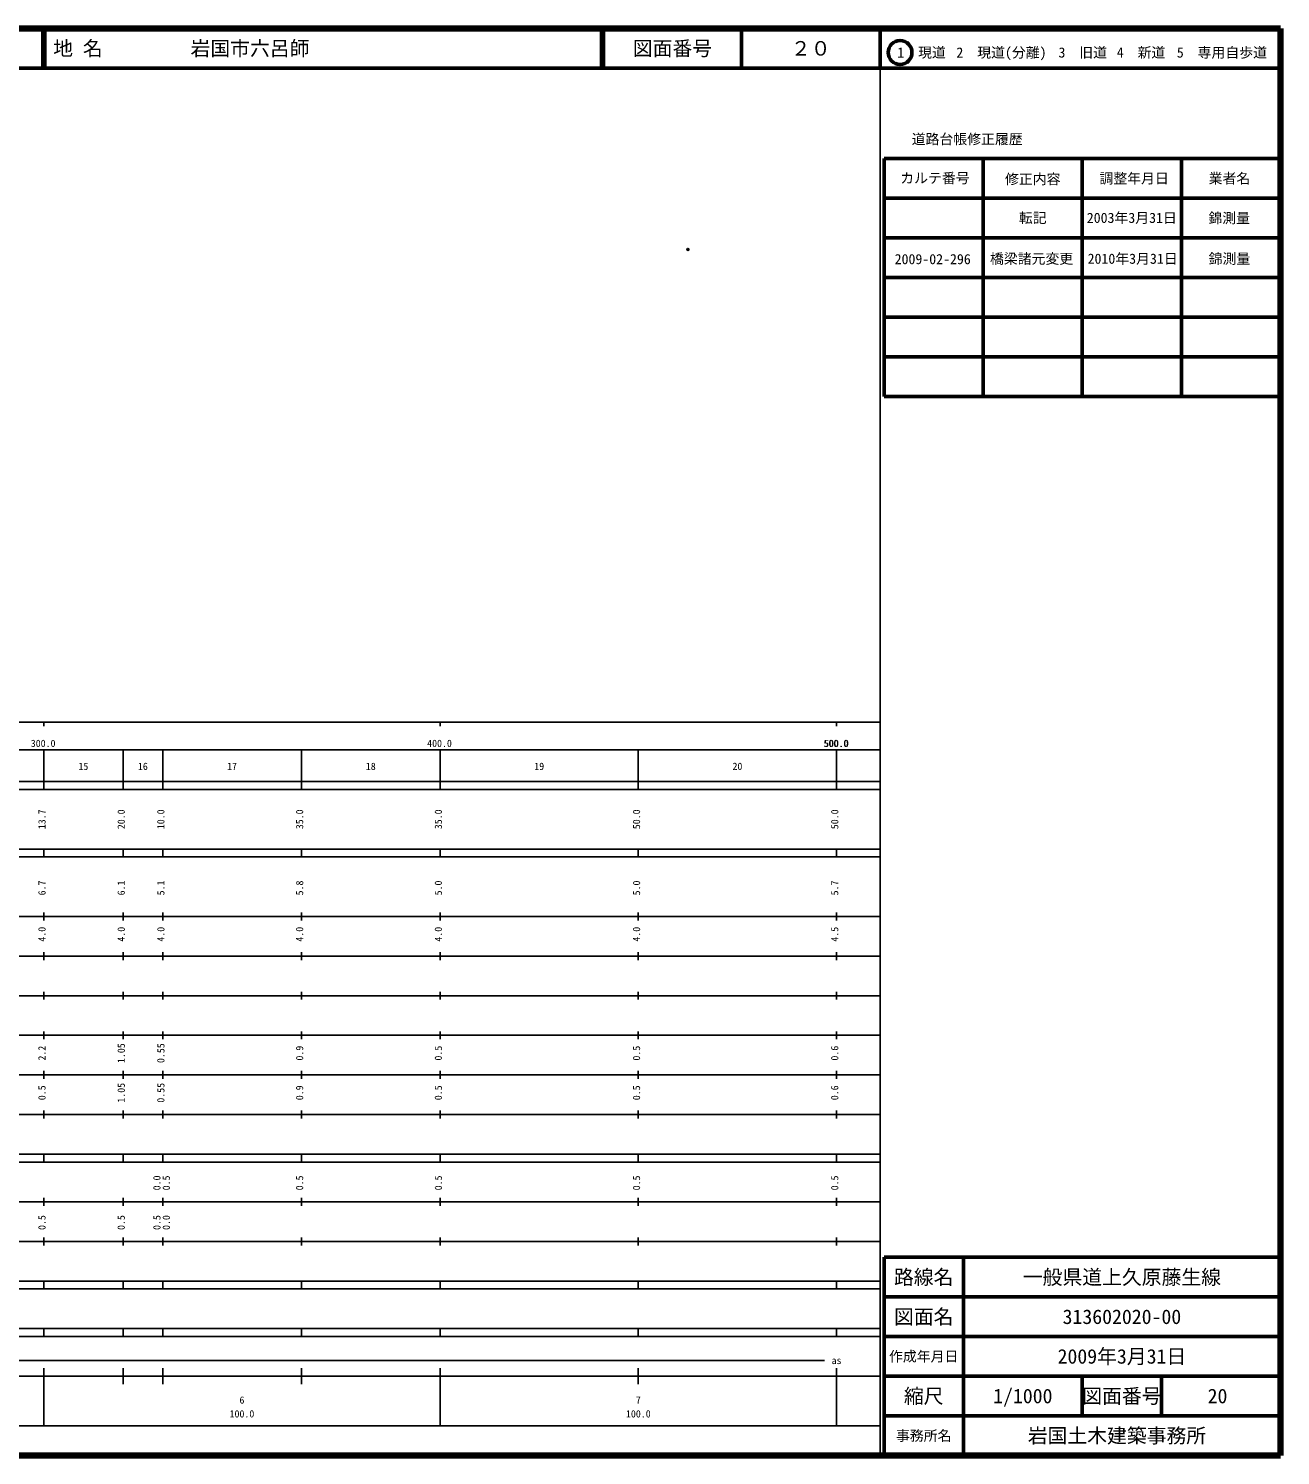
# Model space of a CAD drawing. Units: millimetres on the paper. Extents: x 40 to 680, y 20 to 380.
# Drawn here: x 364.2 to 680, y 20 to 380 of the extents above; entities that cross this region are included whole.
import ezdxf
from ezdxf.enums import TextEntityAlignment as Align

# ---------------------------------------------------------------- set-up
doc = ezdxf.new("R2010")
doc.units = ezdxf.units.MM
doc.header["$PDMODE"] = 32
doc.header["$PDSIZE"] = 0.5
doc.layers.add('M-OTRS', color=6, linetype='Continuous')
doc.layers.add('M-TTL-TXT', color=7, linetype='Continuous')
for name, color, linetype, lineweight in [('M-TTL', 2, 'Continuous', 140), ('M-TTL-BAND', 7, 'Continuous', 25), ('M-TTL-FRAM', 2, 'Continuous', 50), ('M-TTL-LINE', 7, 'Continuous', 50)]:
    doc.layers.add(name, color=color, linetype=linetype, lineweight=lineweight)
doc.styles.add('ＭＳ ゴシック', font='')
doc.styles.get('ＭＳ ゴシック').set_extended_font_data('MS Gothic')

msp = doc.modelspace()

# ---------------------------------------------------------------- linework, layer by layer
at = {"layer": 'M-OTRS'}
msp.add_point((530.528, 324.278), dxfattribs=at)
at = {"layer": 'M-TTL'}
for p, q in [((680, 380), (40, 380)), ((680, 20), (680, 380)), ((40, 20), (680, 20))]:
    msp.add_line(p, q, dxfattribs=at)
at = {"layer": 'M-TTL-BAND'}
for p, q in [((579, 20), (579, 370)), ((40, 205), (579, 205)), ((368, 205), (368, 204)), ((468, 205), (468, 204)), ((568, 205), (568, 204)), ((68, 198), (579, 198)), ((368, 188), (368, 198)), ((388, 188), (388, 198)), ((398, 188), (398, 198)), ((433, 188), (433, 198)), ((468, 188), (468, 198)), ((518, 188), (518, 198)), ((568, 188), (568, 198)), ((40, 190), (579, 190)), ((40, 188), (579, 188)), ((40, 173), (579, 173)), ((368, 171), (368, 173)), ((388, 171), (388, 173)), ((398, 171), (398, 173)), ((433, 171), (433, 173)), ((468, 171), (468, 173)), ((518, 171), (518, 173)), ((568, 171), (568, 173)), ((40, 171), (579, 171)), ((40, 156), (579, 156)), ((368, 155), (368, 157)), ((388, 155), (388, 157)), ((398, 155), (398, 157)), ((433, 155), (433, 157)), ((468, 155), (468, 157)), ((518, 155), (518, 157)), ((568, 155), (568, 157)), ((46, 146), (579, 146)), ((368, 145), (368, 147)), ((388, 145), (388, 147)), ((398, 145), (398, 147)), ((433, 145), (433, 147)), ((468, 145), (468, 147)), ((518, 145), (518, 147)), ((568, 145), (568, 147)), ((368, 135), (368, 137)), ((388, 135), (388, 137)), ((398, 135), (398, 137)), ((433, 135), (433, 137)), ((468, 135), (468, 137)), ((518, 135), (518, 137)), ((568, 135), (568, 137)), ((52, 136), (579, 136)), ((46, 126), (579, 126)), ((368, 125), (368, 127)), ((388, 125), (388, 127)), ((398, 125), (398, 127)), ((433, 125), (433, 127)), ((468, 125), (468, 127)), ((518, 125), (518, 127)), ((568, 125), (568, 127)), ((52, 116), (579, 116)), ((368, 115), (368, 117)), ((388, 115), (388, 117)), ((398, 115), (398, 117)), ((433, 115), (433, 117)), ((468, 115), (468, 117)), ((518, 115), (518, 117)), ((568, 115), (568, 117)), ((46, 106), (579, 106)), ((368, 105), (368, 107)), ((388, 105), (388, 107)), ((398, 105), (398, 107)), ((433, 105), (433, 107)), ((468, 105), (468, 107)), ((518, 105), (518, 107)), ((568, 105), (568, 107)), ((40, 96), (579, 96)), ((40, 94), (579, 94)), ((368, 94), (368, 96)), ((388, 94), (388, 96)), ((398, 94), (398, 96)), ((433, 94), (433, 96)), ((468, 94), (468, 96)), ((518, 94), (518, 96)), ((568, 94), (568, 96)), ((49, 84), (579, 84)), ((368, 83), (368, 85)), ((388, 83), (388, 85)), ((398, 83), (398, 85)), ((433, 83), (433, 85)), ((468, 83), (468, 85)), ((518, 83), (518, 85)), ((568, 83), (568, 85)), ((40, 74), (579, 74)), ((368, 73), (368, 75)), ((388, 73), (388, 75)), ((398, 73), (398, 75)), ((433, 73), (433, 75)), ((468, 73), (468, 75)), ((518, 73), (518, 75)), ((568, 73), (568, 75)), ((40, 64), (579, 64)), ((40, 62), (579, 62)), ((368, 62), (368, 64)), ((388, 62), (388, 64)), ((398, 62), (398, 64)), ((433, 62), (433, 64)), ((468, 62), (468, 64)), ((518, 62), (518, 64)), ((568, 62), (568, 64)), ((40, 52), (579, 52)), ((368, 50), (368, 52)), ((388, 50), (388, 52)), ((398, 50), (398, 52)), ((433, 50), (433, 52)), ((468, 50), (468, 52)), ((518, 50), (518, 52)), ((568, 50), (568, 52)), ((40, 50), (579, 50)), ((361.8, 44), (565, 44)), ((40, 40), (579, 40)), ((368, 27.5), (368, 42)), ((388, 38), (388, 42)), ((398, 38), (398, 42)), ((433, 38), (433, 42)), ((468, 27.5), (468, 42)), ((518, 38), (518, 42)), ((568, 27.5), (568, 42)), ((68, 27.5), (579, 27.5))]:
    msp.add_line(p, q, dxfattribs=at)
at = {"layer": 'M-TTL-FRAM'}
for p, q in [((580, 347.197), (580, 287.197)), ((580, 347.197), (680, 347.197)), ((580, 287.197), (680, 287.197)), ((680, 70), (580, 70)), ((580, 70), (580, 20))]:
    msp.add_line(p, q, dxfattribs=at)
at = {"layer": 'M-TTL-LINE'}
for p, q in [((367.75, 380), (367.75, 370)), ((368.25, 380), (368.25, 370)), ((508.747, 380), (508.747, 370)), ((509.247, 380), (509.247, 370)), ((543.997, 380), (543.997, 370)), ((579, 380), (579, 370)), ((40, 370), (680, 370)), ((605, 347.197), (605, 287.197)), ((630, 347.197), (630, 287.197)), ((655, 347.197), (655, 287.197)), ((580, 337.197), (680, 337.197)), ((580, 327.197), (680, 327.197)), ((580, 317.197), (680, 317.197)), ((580, 307.197), (680, 307.197)), ((580, 297.197), (680, 297.197)), ((600, 70), (600, 20)), ((680, 60), (580, 60)), ((680, 50), (580, 50)), ((680, 40), (580, 40)), ((630, 40), (630, 30)), ((650, 40), (650, 30)), ((680, 30), (580, 30))]:
    msp.add_line(p, q, dxfattribs=at)
msp.add_circle((584.031, 373.958), 3, dxfattribs=at)

# ---------------------------------------------------------------- texts
at = {"layer": 'M-TTL-BAND', "style": 'ＭＳ ゴシック'}
for s, p in [('300.0', (367.844, 198.195)), ('400.0', (467.844, 198.195)), ('500.0', (567.844, 198.195)), ('500.0', (568, 198.195)), ('15', (378, 192.405)), ('16', (393, 192.405)), ('17', (415.5, 192.405)), ('18', (450.5, 192.405)), ('19', (493, 192.405)), ('20', (543, 192.405)), ('as', (568, 42.5)), ('6', (418, 32.523)), ('7', (518, 32.523)), ('100.0', (418, 29.033)), ('100.0', (518, 29.033))]:
    msp.add_text(s, height=1.833, dxfattribs=at).set_placement(p, align=Align.BOTTOM_CENTER)
for s, p in [('13.7', (369, 180.5)), ('20.0', (389, 180.5)), ('10.0', (399, 180.5)), ('35.0', (434, 180.5)), ('35.0', (469, 180.5)), ('50.0', (519, 180.5)), ('50.0', (569, 180.5)), ('6.7', (369, 163.174)), ('6.1', (389, 163.174)), ('5.1', (399, 163.174)), ('5.8', (434, 163.174)), ('5.0', (469, 163.174)), ('5.0', (519, 163.174)), ('5.7', (569, 163.174)), ('4.0', (369, 151.5)), ('4.0', (389, 151.5)), ('4.0', (399, 151.5)), ('4.0', (434, 151.5)), ('4.0', (469, 151.5)), ('4.0', (519, 151.5)), ('4.5', (569, 151.5)), ('2.2', (369, 121.5)), ('1.05', (389, 121.5)), ('0.55', (399, 121.5)), ('0.9', (434, 121.5)), ('0.5', (469, 121.5)), ('0.5', (519, 121.5)), ('0.6', (569, 121.5)), ('0.5', (369, 111.5)), ('1.05', (389, 111.5)), ('0.55', (399, 111.5)), ('0.9', (434, 111.5)), ('0.5', (469, 111.5)), ('0.5', (519, 111.5)), ('0.6', (569, 111.5)), ('0.0', (398, 88.764)), ('0.5', (400.37, 88.764)), ('0.5', (434, 88.764)), ('0.5', (469, 88.764)), ('0.5', (519, 88.764)), ('0.5', (569, 88.764)), ('0.5', (369, 78.764)), ('0.5', (389, 78.764)), ('0.5', (398, 78.764)), ('0.0', (400.37, 78.764))]:
    msp.add_text(s, height=1.833, rotation=90, dxfattribs=at).set_placement(p, align=Align.BOTTOM_CENTER)
at = {"layer": 'M-TTL-TXT', "style": 'ＭＳ ゴシック'}
for s, p in [('地 名', (370.38, 375)), ('岩国市六呂師', (405.024, 375))]:
    msp.add_text(s, height=3.666, dxfattribs=at).set_placement(p, align=Align.MIDDLE_LEFT)
for s, height, p in [('図面番号', 3.666, (526.622, 375)), ('２０', 3.666, (561.497, 375)), ('1\u3000現道', 2.566, (589.448, 373.958)), ('2\u3000現道(分離)', 2.566, (609.619, 373.958)), ('3\u3000旧道', 2.566, (630.121, 373.958)), ('4\u3000新道', 2.566, (644.824, 373.958)), ('5\u3000専用自歩道', 2.566, (665.228, 373.958)), ('道路台帳修正履歴', 2.566, (600.968, 352.113)), ('カルテ番号', 2.566, (592.839, 342.277)), ('修正内容', 2.566, (617.509, 342.023)), ('調整年月日', 2.566, (643.089, 342.197)), ('業者名', 2.566, (667.134, 342.197)), ('転記', 2.566, (617.5, 332.245)), ('2003年3月31日', 2.566, (642.5, 332.245)), ('錦測量', 2.566, (667.077, 332.189)), ('2009-02-296', 2.566, (592.266, 321.829)), ('橋梁諸元変更', 2.566, (617.213, 321.934)), ('2010年3月31日', 2.566, (642.707, 321.934)), ('錦測量', 2.566, (667.128, 321.934)), ('路線名', 3.666, (590, 65)), ('路線名', 3.666, (590, 65)), ('一般県道上久原藤生線', 3.666, (640, 65)), ('図面名', 3.666, (590, 55)), ('図面名', 3.666, (590, 55)), ('313602020-00', 3.666, (640, 55)), ('2009年3月31日', 3.666, (640, 45)), ('作成年月日', 2.566, (590, 45)), ('作成年月日', 2.566, (590, 45)), ('縮尺', 3.666, (590, 35)), ('縮尺', 3.666, (590, 35)), ('1/1000', 3.666, (615, 35)), ('図面番号', 3.666, (640, 35)), ('図面番号', 3.666, (640, 35)), ('20', 3.666, (664.125, 35)), ('事務所名', 2.566, (590, 25)), ('事務所名', 2.566, (590, 25)), ('岩国土木建築事務所 ', 3.666, (640, 25))]:
    msp.add_text(s, height=height, dxfattribs=at).set_placement(p, align=Align.MIDDLE_CENTER)

doc.saveas('drawing.dxf')
